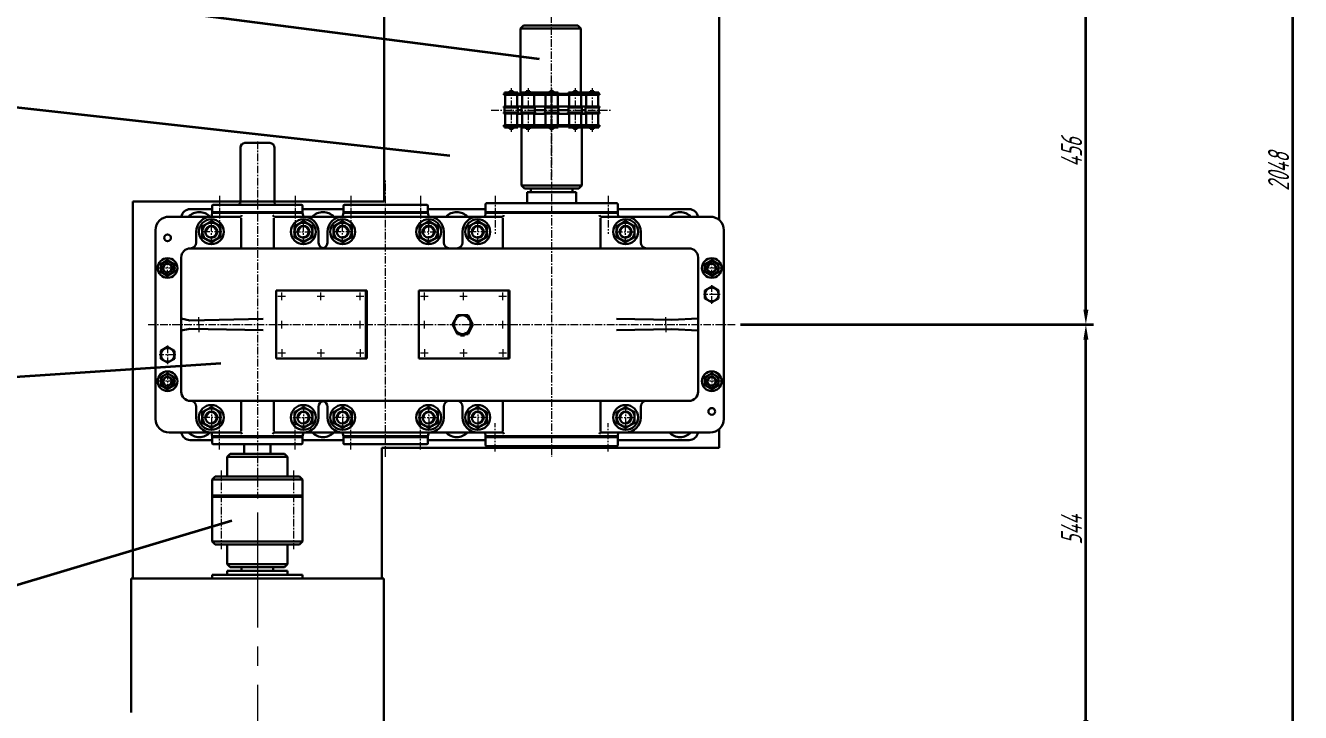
# Model space of a CAD drawing. Header units: millimetres. Extents: x 0 to 4732, y -441 to 1125.
# Drawn here: x 2397.7 to 2608.9, y -297.6 to -183.8 of the extents above; entities that cross this region are included whole.
import ezdxf
from ezdxf import colors
from ezdxf.entities.mleader import LeaderData, LeaderLine
from ezdxf.math import Vec2, Vec3

# ---------------------------------------------------------------- set-up
doc = ezdxf.new("R2010")
doc.units = ezdxf.units.MM
doc.linetypes.add('CENTER', pattern=[2, 1.25, -0.25, 0.25, -0.25])
doc.linetypes.add('CENTER2', pattern=[28.575, 19.05, -3.175, 3.175, -3.175])
for name, color, linetype, lineweight in [('0粗实线', 7, 'Continuous', 70), ('0细实线', 7, 'Continuous', 35), ('1', 1, 'CENTER', 35), ('中心线', 1, 'CENTER2', 35), ('标注', 6, 'Continuous', 35), ('箱体', 3, 'Continuous', 70), ('粗实线', 7, 'Continuous', 70)]:
    doc.layers.add(name, color=color, linetype=linetype, lineweight=lineweight)
for name, color, linetype in [('1剖面线', 7, 'Continuous'), ('紧固件', 2, 'Continuous'), ('轴承盖', 4, 'Continuous')]:
    doc.layers.add(name, color=color, linetype=linetype)
doc.layers.add('其他零件', color=7, linetype='Continuous', true_color=0x7083ff)
doc.styles.add('数字', font='isocp.shx', dxfattribs={"width": 0.7, "oblique": 15, "height": 3.5})
doc.styles.add('数字字母', font='isocp.shx', dxfattribs={"width": 0.7, "oblique": 15, "height": 3.5})
doc.dimstyles.new('数字标注', dxfattribs={"dimtxt": 3.5, "dimasz": 2.5, "dimexe": 1.25, "dimexo": 0.625, "dimtad": 1, "dimtxsty": '数字', "dimcen": 2.5, "dimadec": 0, "dimazin": 0, "dimtfac": 1, "dimtmove": 0, "dimatfit": 3, "dimfxl": 1, "dimlwd": 35, "dimlwe": 35, "dimarcsym": 0})

# ---------------------------------------------------------------- blocks, each defined once
blk = doc.blocks.new('_None')
blk = doc.blocks.new('*D93')
at = {"layer": 'Defpoints', "color": 0, "lineweight": 15, "transparency": 16777216}
for p in [(2484.83, -80.06), (2607.64, -80.06), (2436.08, -336.02)]:
    blk.add_point(p, dxfattribs=at)
at = {"layer": '标注', "color": 0, "linetype": 'Continuous', "lineweight": 35, "transparency": 16777216}
for p, q in [((2485.46, -80.06), (2608.89, -80.06)), ((2607.64, -333.52), (2607.64, -82.56)), ((2436.71, -336.02), (2608.89, -336.02))]:
    blk.add_line(p, q, dxfattribs=at)
at = {"layer": '标注', "color": 0, "lineweight": 15, "transparency": 16777216}
for points in [[(2607.22, -82.56), (2608.06, -82.56), (2607.64, -80.06)], [(2607.22, -333.52), (2608.06, -333.52), (2607.64, -336.02)]]:
    blk.add_solid(points, dxfattribs=at)
at = {"layer": '标注', "color": 0, "lineweight": 15, "transparency": 16777216, "insert": (2605.26, -208.04), "char_height": 3.5, "attachment_point": 5, "rotation": 90, "style": '数字'}
blk.add_mtext('2048', dxfattribs=at)
blk = doc.blocks.new('*D94')
at = {"layer": 'Defpoints', "color": 0, "lineweight": 15, "transparency": 16777216}
for p in [(2515.47, -233.35), (2573.33, -233.35), (2436.08, -301.33)]:
    blk.add_point(p, dxfattribs=at)
at = {"layer": '标注', "color": 0, "linetype": 'Continuous', "lineweight": 35, "transparency": 16777216}
for p, q in [((2516.1, -233.35), (2574.58, -233.35)), ((2573.33, -298.83), (2573.33, -235.85)), ((2436.71, -301.33), (2574.58, -301.33))]:
    blk.add_line(p, q, dxfattribs=at)
at = {"layer": '标注', "color": 0, "lineweight": 15, "transparency": 16777216}
for points in [[(2572.92, -235.85), (2573.75, -235.85), (2573.33, -233.35)], [(2572.92, -298.83), (2573.75, -298.83), (2573.33, -301.33)]]:
    blk.add_solid(points, dxfattribs=at)
at = {"layer": '标注', "color": 0, "lineweight": 15, "transparency": 16777216, "insert": (2570.96, -267.34), "char_height": 3.5, "attachment_point": 5, "rotation": 90, "style": '数字'}
blk.add_mtext('544', dxfattribs=at)
blk = doc.blocks.new('*D95')
at = {"layer": 'Defpoints', "color": 0, "lineweight": 15, "transparency": 16777216}
for p in [(2506.38, -176.32), (2573.33, -176.32), (2515.47, -233.35)]:
    blk.add_point(p, dxfattribs=at)
at = {"layer": '标注', "color": 0, "linetype": 'Continuous', "lineweight": 35, "transparency": 16777216}
for p, q in [((2507, -176.32), (2574.58, -176.32)), ((2573.33, -230.85), (2573.33, -178.82)), ((2516.1, -233.35), (2574.58, -233.35))]:
    blk.add_line(p, q, dxfattribs=at)
at = {"layer": '标注', "color": 0, "lineweight": 15, "transparency": 16777216}
for points in [[(2572.92, -178.82), (2573.75, -178.82), (2573.33, -176.32)], [(2572.92, -230.85), (2573.75, -230.85), (2573.33, -233.35)]]:
    blk.add_solid(points, dxfattribs=at)
at = {"layer": '标注', "color": 0, "lineweight": 15, "transparency": 16777216, "insert": (2570.96, -204.83), "char_height": 3.5, "attachment_point": 5, "rotation": 90, "style": '数字'}
blk.add_mtext('456', dxfattribs=at)

msp = doc.modelspace()

# ---------------------------------------------------------------- hatches: boundary and pattern name
at = {"layer": '1剖面线', "lineweight": 30}
h = msp.add_hatch(dxfattribs=at)
h.set_pattern_fill('ANSI31', color=0, scale=0.3125)
h.set_pattern_definition([(45, (2256.1316, -379.6842), (-0.7015825, 0.7015825), [])])
h.paths.add_polyline_path([(2425.385, -233.348), (2424.874, -233.348), (2424.874, -234.048), (2425.385, -234.06)])

# ---------------------------------------------------------------- linework, layer by layer
at = {"color": 0, "lineweight": 30}
for p, q in [((2457.083, -212.957), (2457.091, -81.936)), ((2512.576, -216.02), (2512.576, -81.938)), ((2479.655, -184.317), (2480.155, -183.817)), ((2479.655, -184.317), (2489.655, -184.317)), ((2479.655, -195.117), (2479.655, -184.317)), ((2480.155, -183.817), (2489.155, -183.817)), ((2489.655, -184.317), (2489.155, -183.817)), ((2489.655, -184.317), (2489.655, -194.917)), ((2476.932, -195.297), (2476.932, -195.117)), ((2476.932, -195.117), (2478.132, -195.117)), ((2477.132, -195.297), (2476.932, -195.297)), ((2477.032, -195.117), (2477.032, -194.917)), ((2477.032, -194.917), (2478.132, -194.917)), ((2478.132, -195.117), (2477.032, -195.117)), ((2477.132, -197.237), (2477.132, -195.297)), ((2478.132, -195.297), (2477.132, -195.297)), ((2478.132, -194.717), (2477.832, -194.717)), ((2477.832, -194.717), (2477.832, -194.917)), ((2478.132, -194.717), (2478.432, -194.717)), ((2479.232, -194.917), (2478.132, -194.917)), ((2479.332, -195.117), (2478.132, -195.117)), ((2478.132, -195.117), (2479.232, -195.117)), ((2478.132, -195.297), (2479.132, -195.297)), ((2478.432, -194.717), (2478.432, -194.917)), ((2479.132, -197.237), (2479.132, -195.297)), ((2479.132, -195.297), (2479.332, -195.297)), ((2479.132, -195.317), (2479.932, -195.317)), ((2479.232, -195.117), (2479.232, -194.917)), ((2479.332, -195.117), (2479.732, -195.117)), ((2479.332, -195.297), (2479.732, -195.297)), ((2479.655, -195.317), (2479.655, -195.297)), ((2479.732, -195.117), (2480.932, -195.117)), ((2479.932, -195.297), (2479.732, -195.297)), ((2479.832, -195.117), (2479.832, -194.917)), ((2479.832, -194.917), (2480.932, -194.917)), ((2480.932, -195.117), (2479.832, -195.117)), ((2479.932, -197.237), (2479.932, -195.297)), ((2480.932, -195.297), (2479.932, -195.297)), ((2480.932, -194.717), (2480.632, -194.717)), ((2480.632, -194.717), (2480.632, -194.917)), ((2480.932, -194.717), (2481.232, -194.717)), ((2482.032, -194.917), (2480.932, -194.917)), ((2482.132, -195.117), (2480.932, -195.117)), ((2480.932, -195.117), (2482.032, -195.117)), ((2480.932, -195.297), (2481.932, -195.297)), ((2481.232, -194.717), (2481.232, -194.917)), ((2481.932, -197.237), (2481.932, -195.297)), ((2481.932, -195.297), (2482.132, -195.297)), ((2481.932, -195.317), (2483.832, -195.317)), ((2482.032, -194.917), (2483.732, -194.917)), ((2482.032, -195.117), (2483.732, -195.117)), ((2482.132, -195.297), (2482.132, -195.117)), ((2483.632, -195.297), (2483.632, -195.117)), ((2483.632, -195.117), (2484.832, -195.117)), ((2483.832, -195.297), (2483.632, -195.297)), ((2483.732, -194.917), (2484.832, -194.917)), ((2484.832, -195.117), (2483.732, -195.117)), ((2483.832, -197.237), (2483.832, -195.297)), ((2484.832, -195.297), (2483.832, -195.297)), ((2484.832, -194.717), (2484.532, -194.717)), ((2484.532, -194.717), (2484.532, -194.917)), ((2484.832, -194.717), (2485.132, -194.717)), ((2485.932, -194.917), (2484.832, -194.917)), ((2486.032, -195.117), (2484.832, -195.117)), ((2484.832, -195.117), (2485.932, -195.117)), ((2484.832, -195.297), (2485.832, -195.297)), ((2485.132, -194.717), (2485.132, -194.917)), ((2485.832, -197.237), (2485.832, -195.297)), ((2485.832, -195.297), (2486.032, -195.297)), ((2485.832, -195.317), (2487.732, -195.317)), ((2485.932, -195.117), (2485.932, -194.917)), ((2486.032, -195.117), (2487.532, -195.117)), ((2486.032, -195.297), (2487.532, -195.297)), ((2487.532, -195.117), (2488.732, -195.117)), ((2487.732, -195.297), (2487.532, -195.297)), ((2487.632, -195.117), (2487.632, -194.917)), ((2487.632, -194.917), (2488.732, -194.917)), ((2488.732, -195.117), (2487.632, -195.117)), ((2487.732, -197.237), (2487.732, -195.297)), ((2488.732, -195.297), (2487.732, -195.297)), ((2488.732, -194.717), (2488.432, -194.717)), ((2488.432, -194.717), (2488.432, -194.917)), ((2488.732, -194.717), (2489.032, -194.717)), ((2489.832, -194.917), (2488.732, -194.917)), ((2489.932, -195.117), (2488.732, -195.117)), ((2488.732, -195.117), (2489.832, -195.117)), ((2488.732, -195.297), (2489.732, -195.297)), ((2489.032, -194.717), (2489.032, -194.917)), ((2489.732, -197.237), (2489.732, -195.297)), ((2489.732, -195.297), (2489.932, -195.297)), ((2489.732, -195.317), (2490.532, -195.317)), ((2489.832, -194.917), (2490.432, -194.917)), ((2489.832, -195.117), (2490.432, -195.117)), ((2489.932, -195.297), (2489.932, -195.117)), ((2490.332, -195.297), (2490.332, -195.117)), ((2490.332, -195.117), (2491.532, -195.117)), ((2490.532, -195.297), (2490.332, -195.297)), ((2490.432, -194.917), (2491.532, -194.917)), ((2491.532, -195.117), (2490.432, -195.117)), ((2490.532, -197.237), (2490.532, -195.297)), ((2491.532, -195.297), (2490.532, -195.297)), ((2491.532, -194.717), (2491.232, -194.717)), ((2491.232, -194.717), (2491.232, -194.917)), ((2491.532, -194.717), (2491.832, -194.717)), ((2492.632, -194.917), (2491.532, -194.917)), ((2492.732, -195.117), (2491.532, -195.117)), ((2491.532, -195.117), (2492.632, -195.117)), ((2491.532, -195.297), (2492.532, -195.297)), ((2491.832, -194.717), (2491.832, -194.917)), ((2492.532, -197.237), (2492.532, -195.297)), ((2492.532, -195.297), (2492.732, -195.297)), ((2492.632, -195.117), (2492.632, -194.917)), ((2492.732, -195.297), (2492.732, -195.117)), ((2476.932, -197.417), (2476.932, -197.237)), ((2476.932, -197.237), (2478.132, -197.237)), ((2478.132, -197.417), (2476.932, -197.417)), ((2476.932, -197.417), (2477.032, -197.417)), ((2478.132, -198.217), (2476.932, -198.217)), ((2476.932, -198.217), (2476.932, -198.397)), ((2476.932, -198.397), (2478.132, -198.397)), ((2477.032, -197.417), (2477.032, -198.217)), ((2478.132, -197.237), (2477.132, -197.237)), ((2478.132, -198.397), (2477.132, -198.397)), ((2477.132, -198.397), (2477.132, -200.337)), ((2479.332, -197.237), (2478.132, -197.237)), ((2478.132, -197.237), (2479.132, -197.237)), ((2478.132, -197.417), (2479.332, -197.417)), ((2478.132, -198.217), (2479.332, -198.217)), ((2479.332, -198.397), (2478.132, -198.397)), ((2478.132, -198.397), (2479.132, -198.397)), ((2479.132, -197.217), (2479.932, -197.217)), ((2479.132, -198.397), (2479.132, -200.337)), ((2479.132, -198.417), (2479.932, -198.417)), ((2479.232, -197.417), (2479.232, -198.217)), ((2479.232, -197.817), (2479.832, -197.817)), ((2479.332, -197.417), (2479.332, -197.237)), ((2479.332, -198.217), (2479.332, -198.397)), ((2479.732, -197.417), (2479.732, -197.237)), ((2479.732, -197.237), (2480.932, -197.237)), ((2480.932, -197.417), (2479.732, -197.417)), ((2479.732, -197.417), (2479.832, -197.417)), ((2480.932, -198.217), (2479.732, -198.217)), ((2479.732, -198.217), (2479.732, -198.397)), ((2479.732, -198.397), (2480.932, -198.397)), ((2479.832, -197.417), (2479.832, -198.217)), ((2480.932, -197.237), (2479.932, -197.237)), ((2480.932, -198.397), (2479.932, -198.397)), ((2479.932, -198.397), (2479.932, -200.337)), ((2482.132, -197.237), (2480.932, -197.237)), ((2480.932, -197.237), (2481.932, -197.237)), ((2480.932, -197.417), (2482.132, -197.417)), ((2480.932, -198.217), (2482.132, -198.217)), ((2482.132, -198.397), (2480.932, -198.397)), ((2480.932, -198.397), (2481.932, -198.397)), ((2481.932, -197.217), (2483.832, -197.217)), ((2481.932, -198.397), (2481.932, -200.337)), ((2481.932, -198.417), (2483.832, -198.417)), ((2482.032, -197.417), (2482.032, -198.217)), ((2482.032, -197.817), (2483.732, -197.817)), ((2482.132, -197.417), (2482.132, -197.237)), ((2482.132, -198.217), (2482.132, -198.397)), ((2483.632, -197.417), (2483.632, -197.237)), ((2483.632, -197.237), (2484.832, -197.237)), ((2484.832, -197.417), (2483.632, -197.417)), ((2483.632, -197.417), (2483.732, -197.417)), ((2484.832, -198.217), (2483.632, -198.217)), ((2483.632, -198.217), (2483.632, -198.397)), ((2483.632, -198.397), (2484.832, -198.397)), ((2483.732, -197.417), (2483.732, -198.217)), ((2484.832, -197.237), (2483.832, -197.237)), ((2484.832, -198.397), (2483.832, -198.397)), ((2483.832, -198.397), (2483.832, -200.337)), ((2486.032, -197.237), (2484.832, -197.237)), ((2484.832, -197.237), (2485.832, -197.237)), ((2484.832, -197.417), (2486.032, -197.417)), ((2484.832, -198.217), (2486.032, -198.217)), ((2486.032, -198.397), (2484.832, -198.397)), ((2484.832, -198.397), (2485.832, -198.397)), ((2485.832, -197.217), (2487.732, -197.217)), ((2485.832, -198.397), (2485.832, -200.337)), ((2485.832, -198.417), (2487.732, -198.417)), ((2485.932, -197.417), (2485.932, -198.217)), ((2485.932, -197.817), (2487.632, -197.817)), ((2486.032, -197.417), (2486.032, -197.237)), ((2486.032, -198.217), (2486.032, -198.397)), ((2487.532, -197.417), (2487.532, -197.237)), ((2487.532, -197.237), (2488.732, -197.237)), ((2488.732, -197.417), (2487.532, -197.417)), ((2487.532, -198.217), (2487.532, -198.397)), ((2488.732, -198.217), (2487.532, -198.217)), ((2487.532, -198.397), (2488.732, -198.397)), ((2487.632, -197.417), (2487.632, -198.217)), ((2488.732, -197.237), (2487.732, -197.237)), ((2488.732, -198.397), (2487.732, -198.397)), ((2487.732, -198.397), (2487.732, -200.337)), ((2489.932, -197.237), (2488.732, -197.237)), ((2488.732, -197.237), (2489.732, -197.237)), ((2488.732, -197.417), (2489.932, -197.417)), ((2488.732, -198.217), (2489.932, -198.217)), ((2489.932, -198.397), (2488.732, -198.397)), ((2488.732, -198.397), (2489.732, -198.397)), ((2489.732, -197.217), (2490.532, -197.217)), ((2489.732, -198.397), (2489.732, -200.337)), ((2489.732, -198.417), (2490.532, -198.417)), ((2489.932, -197.417), (2489.832, -197.417)), ((2489.832, -197.417), (2489.832, -198.217)), ((2489.832, -197.817), (2490.432, -197.817)), ((2489.932, -197.417), (2489.932, -197.237)), ((2489.932, -198.217), (2489.932, -198.397)), ((2490.332, -197.417), (2490.332, -197.237)), ((2490.332, -197.237), (2491.532, -197.237)), ((2491.532, -197.417), (2490.332, -197.417)), ((2490.332, -198.217), (2490.332, -198.397)), ((2491.532, -198.217), (2490.332, -198.217)), ((2490.332, -198.397), (2491.532, -198.397)), ((2490.432, -197.417), (2490.432, -198.217)), ((2491.532, -197.237), (2490.532, -197.237)), ((2491.532, -198.397), (2490.532, -198.397)), ((2490.532, -198.397), (2490.532, -200.337)), ((2492.732, -197.237), (2491.532, -197.237)), ((2491.532, -197.237), (2492.532, -197.237)), ((2491.532, -197.417), (2492.732, -197.417)), ((2491.532, -198.217), (2492.732, -198.217)), ((2492.732, -198.397), (2491.532, -198.397)), ((2491.532, -198.397), (2492.532, -198.397)), ((2492.532, -198.397), (2492.532, -200.337)), ((2492.732, -197.417), (2492.632, -197.417)), ((2492.632, -197.417), (2492.632, -198.217)), ((2492.732, -197.417), (2492.732, -197.237)), ((2492.732, -198.217), (2492.732, -198.397)), ((2477.132, -200.337), (2476.932, -200.337)), ((2476.932, -200.337), (2476.932, -200.517)), ((2476.932, -200.517), (2478.132, -200.517)), ((2478.132, -200.517), (2477.032, -200.517)), ((2477.032, -200.517), (2477.032, -200.717)), ((2478.132, -200.337), (2477.132, -200.337)), ((2478.132, -200.337), (2479.132, -200.337)), ((2479.332, -200.517), (2478.132, -200.517)), ((2478.132, -200.517), (2479.232, -200.517)), ((2479.932, -200.317), (2479.132, -200.317)), ((2479.132, -200.337), (2479.332, -200.337)), ((2479.232, -200.517), (2479.232, -200.717)), ((2479.332, -200.337), (2479.732, -200.337)), ((2479.332, -200.517), (2479.732, -200.517)), ((2479.932, -200.337), (2479.732, -200.337)), ((2479.732, -200.517), (2480.932, -200.517)), ((2479.832, -200.317), (2479.932, -200.317)), ((2479.832, -200.337), (2479.832, -200.317)), ((2479.832, -210.317), (2479.832, -200.517)), ((2480.932, -200.517), (2479.832, -200.517)), ((2479.832, -200.517), (2479.832, -200.717)), ((2480.932, -200.337), (2479.932, -200.337)), ((2480.932, -200.337), (2481.932, -200.337)), ((2482.132, -200.517), (2480.932, -200.517)), ((2480.932, -200.517), (2482.032, -200.517)), ((2483.832, -200.317), (2481.932, -200.317)), ((2481.932, -200.317), (2483.832, -200.317)), ((2481.932, -200.337), (2482.132, -200.337)), ((2482.032, -200.517), (2483.732, -200.517)), ((2482.132, -200.337), (2482.132, -200.517)), ((2483.832, -200.337), (2483.632, -200.337)), ((2483.632, -200.337), (2483.632, -200.517)), ((2483.632, -200.517), (2484.832, -200.517)), ((2484.832, -200.517), (2483.732, -200.517)), ((2484.832, -200.337), (2483.832, -200.337)), ((2484.832, -200.337), (2485.832, -200.337)), ((2486.032, -200.517), (2484.832, -200.517)), ((2484.832, -200.517), (2485.932, -200.517)), ((2485.832, -200.317), (2487.732, -200.317)), ((2485.832, -200.337), (2486.032, -200.337)), ((2485.932, -200.517), (2485.932, -200.717)), ((2486.032, -200.337), (2487.532, -200.337)), ((2486.032, -200.517), (2487.532, -200.517)), ((2487.732, -200.337), (2487.532, -200.337)), ((2487.532, -200.517), (2488.732, -200.517)), ((2488.732, -200.517), (2487.632, -200.517)), ((2487.632, -200.517), (2487.632, -200.717)), ((2488.732, -200.337), (2487.732, -200.337)), ((2488.732, -200.337), (2489.732, -200.337)), ((2489.932, -200.517), (2488.732, -200.517)), ((2488.732, -200.517), (2489.832, -200.517)), ((2489.732, -200.317), (2489.832, -200.317)), ((2489.732, -200.337), (2489.932, -200.337)), ((2489.832, -200.317), (2489.832, -200.337)), ((2490.532, -200.317), (2489.832, -200.317)), ((2489.832, -200.517), (2490.432, -200.517)), ((2489.932, -200.337), (2489.932, -200.517)), ((2490.532, -200.337), (2490.332, -200.337)), ((2490.332, -200.337), (2490.332, -200.517)), ((2490.332, -200.517), (2491.532, -200.517)), ((2491.532, -200.517), (2490.432, -200.517)), ((2491.532, -200.337), (2490.532, -200.337)), ((2491.532, -200.337), (2492.532, -200.337)), ((2492.732, -200.517), (2491.532, -200.517)), ((2491.532, -200.517), (2492.632, -200.517)), ((2492.532, -200.337), (2492.732, -200.337)), ((2492.632, -200.517), (2492.632, -200.717)), ((2492.732, -200.337), (2492.732, -200.517)), ((2477.032, -200.717), (2478.132, -200.717)), ((2477.832, -200.917), (2477.832, -200.717)), ((2478.132, -200.917), (2477.832, -200.917)), ((2479.232, -200.717), (2478.132, -200.717)), ((2478.132, -200.917), (2478.432, -200.917)), ((2478.432, -200.917), (2478.432, -200.717)), ((2479.832, -200.717), (2480.932, -200.717)), ((2480.632, -200.917), (2480.632, -200.717)), ((2480.932, -200.917), (2480.632, -200.917)), ((2482.032, -200.717), (2480.932, -200.717)), ((2480.932, -200.917), (2481.232, -200.917)), ((2481.232, -200.917), (2481.232, -200.717)), ((2482.032, -200.717), (2483.732, -200.717)), ((2483.732, -200.717), (2484.832, -200.717)), ((2484.532, -200.917), (2484.532, -200.717)), ((2484.832, -200.917), (2484.532, -200.917)), ((2485.932, -200.717), (2484.832, -200.717)), ((2484.832, -200.917), (2485.132, -200.917)), ((2485.132, -200.917), (2485.132, -200.717)), ((2487.632, -200.717), (2488.732, -200.717)), ((2488.432, -200.917), (2488.432, -200.717)), ((2488.732, -200.917), (2488.432, -200.917)), ((2489.832, -200.717), (2488.732, -200.717)), ((2488.732, -200.917), (2489.032, -200.917)), ((2489.032, -200.917), (2489.032, -200.717)), ((2489.832, -200.717), (2489.832, -210.317)), ((2489.832, -200.717), (2490.432, -200.717)), ((2490.432, -200.717), (2491.532, -200.717)), ((2491.232, -200.917), (2491.232, -200.717)), ((2491.532, -200.917), (2491.232, -200.917)), ((2492.632, -200.717), (2491.532, -200.717)), ((2491.532, -200.917), (2491.832, -200.917)), ((2491.832, -200.917), (2491.832, -200.717)), ((2479.832, -210.317), (2480.332, -210.817)), ((2479.832, -210.317), (2489.832, -210.317)), ((2484.832, -210.817), (2480.332, -210.817)), ((2481.395, -211.442), (2481.395, -210.817)), ((2481.395, -210.817), (2488.27, -210.817)), ((2481.395, -211.442), (2481.395, -210.817)), ((2488.27, -210.817), (2488.27, -211.442)), ((2489.332, -210.817), (2488.27, -210.817)), ((2488.27, -211.442), (2488.27, -210.817)), ((2489.832, -210.317), (2489.332, -210.817)), ((2415.457, -265.188), (2415.457, -212.955)), ((2480.77, -211.442), (2488.895, -211.442)), ((2480.77, -213.223), (2480.77, -211.442)), ((2480.77, -211.442), (2481.395, -211.442)), ((2484.832, -211.442), (2481.395, -211.442)), ((2484.832, -211.442), (2481.395, -211.442)), ((2484.832, -211.442), (2481.395, -211.442)), ((2484.832, -211.442), (2488.27, -211.442)), ((2488.895, -211.442), (2488.27, -211.442)), ((2488.895, -213.223), (2488.895, -211.442)), ((2433.895, -254.767), (2433.895, -253.173)), ((2438.27, -254.767), (2438.27, -253.173)), ((2431.582, -254.767), (2431.082, -255.267)), ((2431.082, -255.267), (2431.082, -258.517)), ((2431.082, -255.267), (2441.082, -255.267)), ((2436.082, -254.767), (2431.582, -254.767)), ((2436.082, -254.767), (2433.895, -254.767)), ((2434.082, -254.767), (2438.082, -254.767)), ((2436.082, -254.767), (2438.27, -254.767)), ((2440.582, -254.767), (2438.082, -254.767)), ((2440.582, -254.767), (2441.082, -255.267)), ((2441.082, -258.517), (2441.082, -255.267)), ((2456.707, -275.392), (2456.707, -253.74)), ((2428.582, -259.017), (2429.082, -258.517)), ((2428.582, -259.017), (2428.582, -269.267)), ((2428.582, -259.017), (2428.582, -261.642)), ((2428.582, -259.017), (2443.582, -259.017)), ((2436.082, -258.517), (2429.082, -258.517)), ((2431.082, -258.517), (2441.082, -258.517)), ((2443.082, -258.517), (2441.082, -258.517)), ((2443.582, -259.017), (2443.082, -258.517)), ((2443.582, -269.267), (2443.582, -259.017)), ((2428.582, -261.642), (2443.582, -261.642)), ((2443.582, -261.892), (2428.582, -261.892)), ((2443.582, -261.642), (2443.582, -261.892)), ((2415.457, -275.392), (2415.457, -265.188)), ((2428.582, -269.267), (2429.082, -269.767)), ((2428.582, -269.267), (2443.582, -269.267)), ((2429.082, -269.767), (2443.082, -269.767)), ((2431.082, -269.767), (2431.082, -273.017)), ((2441.082, -273.017), (2441.082, -269.767)), ((2443.582, -269.267), (2443.082, -269.767)), ((2431.082, -273.017), (2431.582, -273.517)), ((2431.082, -273.017), (2441.082, -273.017)), ((2436.082, -274.142), (2431.082, -274.142)), ((2431.082, -274.142), (2431.082, -274.767)), ((2431.582, -273.517), (2440.582, -273.517)), ((2436.082, -273.517), (2433.457, -273.517)), ((2433.457, -273.517), (2433.457, -274.142)), ((2433.457, -274.142), (2438.707, -274.142)), ((2438.707, -274.142), (2438.707, -273.517)), ((2441.082, -274.142), (2438.707, -274.142)), ((2441.082, -273.017), (2440.582, -273.517)), ((2441.082, -274.767), (2441.082, -274.142)), ((2436.082, -275.392), (2415.145, -275.392)), ((2415.145, -275.392), (2415.145, -297.58)), ((2436.082, -274.767), (2428.582, -274.767)), ((2428.582, -274.767), (2428.582, -275.392)), ((2428.582, -275.392), (2443.582, -275.392)), ((2431.082, -274.767), (2441.082, -274.767)), ((2443.582, -274.767), (2441.082, -274.767)), ((2443.582, -275.392), (2443.582, -274.767)), ((2457.02, -275.392), (2443.582, -275.392)), ((2457.02, -327.267), (2457.02, -275.392))]:
    msp.add_line(p, q, dxfattribs=at)
at = {"layer": '0粗实线', "color": 0, "lineweight": 30}
for points in [[(2429.958, -218.837), (2428.461, -219.706), (2426.958, -218.84), (2426.957, -217.109), (2428.454, -216.241), (2429.957, -217.106)], [(2442.207, -218.837), (2443.704, -219.706), (2445.207, -218.84), (2445.208, -217.109), (2443.711, -216.241), (2442.208, -217.106)], [(2451.708, -218.837), (2450.211, -219.706), (2448.708, -218.84), (2448.707, -217.109), (2450.204, -216.241), (2451.707, -217.106)], [(2462.957, -218.837), (2464.454, -219.706), (2465.957, -218.84), (2465.958, -217.109), (2464.461, -216.241), (2462.958, -217.106)], [(2474.083, -218.837), (2472.586, -219.706), (2471.083, -218.84), (2471.082, -217.109), (2472.579, -216.241), (2474.082, -217.106)], [(2495.582, -218.837), (2497.079, -219.706), (2498.582, -218.84), (2498.583, -217.109), (2497.086, -216.241), (2495.583, -217.106)], [(2429.958, -247.859), (2428.461, -246.991), (2426.958, -247.856), (2426.957, -249.587), (2428.454, -250.456), (2429.957, -249.59)], [(2442.207, -247.859), (2443.704, -246.991), (2445.207, -247.856), (2445.208, -249.587), (2443.711, -250.456), (2442.208, -249.59)], [(2451.708, -247.859), (2450.211, -246.991), (2448.708, -247.856), (2448.707, -249.587), (2450.204, -250.456), (2451.707, -249.59)], [(2462.957, -247.859), (2464.454, -246.991), (2465.957, -247.856), (2465.958, -249.587), (2464.461, -250.456), (2462.958, -249.59)], [(2474.083, -247.859), (2472.586, -246.991), (2471.083, -247.856), (2471.082, -249.587), (2472.579, -250.456), (2474.082, -249.59)], [(2495.582, -247.859), (2497.079, -246.991), (2498.582, -247.856), (2498.583, -249.587), (2497.086, -250.456), (2495.583, -249.59)]]:
    msp.add_lwpolyline(points, close=True, dxfattribs=at)
for centre, radius in [((2428.457, -217.973), 1.5), ((2428.457, -217.973), 1), ((2443.707, -217.973), 1.5), ((2443.707, -217.973), 1), ((2450.207, -217.973), 1.5), ((2450.207, -217.953), 1), ((2464.457, -217.973), 1.5), ((2464.457, -217.947), 1), ((2472.582, -217.973), 1.5), ((2472.582, -217.973), 1), ((2497.082, -217.973), 1.5), ((2497.082, -217.973), 1), ((2428.457, -248.723), 1.5), ((2428.457, -248.723), 1), ((2443.707, -248.723), 1.5), ((2443.707, -248.723), 1), ((2450.207, -248.723), 1.5), ((2450.207, -248.743), 1), ((2464.457, -248.723), 1.5), ((2464.457, -248.749), 1), ((2472.582, -248.723), 1.5), ((2472.582, -248.723), 1), ((2497.082, -248.723), 1.5), ((2497.082, -248.723), 1)]:
    msp.add_circle(centre, radius, dxfattribs=at)
at = {"layer": '0细实线', "color": 0, "lineweight": 15}
for points in [[(2428.457, -218.773, 2.4142136), (2427.657, -217.973, 2.4142136)], [(2443.707, -218.759, 2.4142136), (2442.907, -217.959, 2.4142136)], [(2450.207, -218.773, 2.4142136), (2449.407, -217.973, 2.4142136)], [(2464.457, -218.779, 2.4142136), (2463.657, -217.979, 2.4142136)], [(2472.582, -218.773, 2.4142136), (2471.782, -217.973, 2.4142136)], [(2497.082, -218.773, 2.4142136), (2496.282, -217.973, 2.4142136)], [(2428.457, -249.523, 2.4142136), (2427.657, -248.723, 2.4142136)], [(2443.707, -249.509, 2.4142136), (2442.907, -248.709, 2.4142136)], [(2450.207, -249.523, 2.4142136), (2449.407, -248.723, 2.4142136)], [(2464.457, -249.529, 2.4142136), (2463.657, -248.729, 2.4142136)], [(2472.582, -249.523, 2.4142136), (2471.782, -248.723, 2.4142136)], [(2497.082, -249.523, 2.4142136), (2496.282, -248.723, 2.4142136)]]:
    msp.add_lwpolyline(points, format="xyb", dxfattribs=at)
at = {"layer": '1', "color": 0, "lineweight": 15}
for p, q in [((2484.832, -209.348), (2484.832, -180.626)), ((2478.132, -194.217), (2478.132, -201.417)), ((2480.932, -194.217), (2480.932, -201.417)), ((2484.832, -194.217), (2484.832, -201.417)), ((2488.732, -194.217), (2488.732, -201.417)), ((2491.532, -194.217), (2491.532, -201.417)), ((2474.832, -197.817), (2494.832, -197.817)), ((2484.832, -197.701), (2484.832, -255.246)), ((2436.082, -203.039), (2436.082, -262.127)), ((2457.332, -255.246), (2457.332, -209.348)), ((2429.832, -212.036), (2429.832, -218.336)), ((2442.332, -212.036), (2442.332, -218.336)), ((2451.582, -212.036), (2451.582, -218.336)), ((2463.082, -212.036), (2463.082, -218.336)), ((2475.457, -212.036), (2475.457, -218.336)), ((2494.207, -212.036), (2494.207, -218.336)), ((2428.459, -219.956), (2428.455, -215.991)), ((2443.705, -219.956), (2443.709, -215.991)), ((2450.209, -219.95), (2450.205, -215.985)), ((2464.455, -219.95), (2464.459, -215.985)), ((2472.584, -219.956), (2472.58, -215.991)), ((2497.08, -219.956), (2497.084, -215.991)), ((2430.207, -217.973), (2426.707, -217.973)), ((2441.957, -217.973), (2445.457, -217.973)), ((2451.957, -217.967), (2448.457, -217.967)), ((2462.707, -217.967), (2466.207, -217.967)), ((2474.332, -217.973), (2470.832, -217.973)), ((2495.332, -217.973), (2498.832, -217.973)), ((2421.209, -225.523), (2421.206, -222.424)), ((2511.357, -225.523), (2511.355, -222.424)), ((2422.582, -223.973), (2419.832, -223.973)), ((2512.731, -223.973), (2509.981, -223.973)), ((2440.104, -229.286), (2440.104, -228.036)), ((2446.6, -229.286), (2446.6, -228.036)), ((2453.097, -229.286), (2453.097, -228.036)), ((2463.74, -229.286), (2463.74, -228.036)), ((2470.235, -229.286), (2470.235, -228.036)), ((2476.732, -229.286), (2476.732, -228.036)), ((2511.357, -229.898), (2511.355, -226.799)), ((2439.479, -228.661), (2440.729, -228.661)), ((2445.975, -228.661), (2447.225, -228.661)), ((2452.472, -228.661), (2453.722, -228.661)), ((2463.115, -228.661), (2464.365, -228.661)), ((2469.61, -228.661), (2470.86, -228.661)), ((2476.107, -228.661), (2477.357, -228.661)), ((2512.731, -228.348), (2509.981, -228.348)), ((2426.385, -233.348), (2426.385, -232.098)), ((2503.723, -233.348), (2503.723, -232.098)), ((2417.974, -233.348), (2515.474, -233.348)), ((2426.385, -233.348), (2426.385, -234.598)), ((2439.479, -233.348), (2440.729, -233.348)), ((2440.104, -233.973), (2440.104, -232.723)), ((2452.472, -233.348), (2453.722, -233.348)), ((2453.097, -233.973), (2453.097, -232.723)), ((2463.115, -233.348), (2464.365, -233.348)), ((2463.74, -233.973), (2463.74, -232.723)), ((2476.107, -233.348), (2477.357, -233.348)), ((2476.732, -233.973), (2476.732, -232.723)), ((2503.723, -233.348), (2503.723, -234.598)), ((2422.582, -238.348), (2419.832, -238.348)), ((2421.209, -236.799), (2421.206, -239.898)), ((2439.479, -238.036), (2440.729, -238.036)), ((2440.104, -237.411), (2440.104, -238.661)), ((2445.975, -238.036), (2447.225, -238.036)), ((2446.6, -237.411), (2446.6, -238.661)), ((2452.472, -238.036), (2453.722, -238.036)), ((2453.097, -237.411), (2453.097, -238.661)), ((2463.115, -238.036), (2464.365, -238.036)), ((2463.74, -237.411), (2463.74, -238.661)), ((2469.61, -238.036), (2470.86, -238.036)), ((2470.235, -237.411), (2470.235, -238.661)), ((2476.107, -238.036), (2477.357, -238.036)), ((2476.732, -237.411), (2476.732, -238.661)), ((2422.582, -242.723), (2419.832, -242.723)), ((2421.209, -241.174), (2421.206, -244.273)), ((2512.731, -242.723), (2509.981, -242.723)), ((2511.357, -241.174), (2511.355, -244.273)), ((2428.459, -246.741), (2428.455, -250.706)), ((2443.705, -246.741), (2443.709, -250.706)), ((2450.209, -246.747), (2450.205, -250.712)), ((2464.455, -246.747), (2464.459, -250.712)), ((2472.584, -246.741), (2472.58, -250.706)), ((2497.08, -246.741), (2497.084, -250.706)), ((2430.207, -248.723), (2426.707, -248.723)), ((2441.957, -248.723), (2445.457, -248.723)), ((2451.957, -248.729), (2448.457, -248.729)), ((2462.707, -248.729), (2466.207, -248.729)), ((2474.332, -248.723), (2470.832, -248.723)), ((2495.332, -248.723), (2498.832, -248.723)), ((2429.832, -254.036), (2429.832, -249.361)), ((2442.332, -254.036), (2442.332, -249.361)), ((2451.582, -254.036), (2451.582, -249.361)), ((2463.082, -254.036), (2463.082, -249.361)), ((2475.457, -254.336), (2475.457, -249.661)), ((2494.207, -254.336), (2494.207, -249.661)), ((2430.082, -257.517), (2430.082, -270.517)), ((2442.082, -257.517), (2442.082, -270.517))]:
    msp.add_line(p, q, dxfattribs=at)
at = {"layer": '1', "color": 0, "lineweight": 30}
msp.add_line((2484.832, -195.317), (2484.832, -200.317), dxfattribs=at)
at = {"layer": '中心线', "color": 0, "lineweight": 15}
msp.add_line((2436.082, -264.435), (2436.082, -343.664), dxfattribs=at)
at = {"layer": '其他零件', "color": 0, "lineweight": 30}
for p, q in [((2439.176, -227.723), (2439.176, -233.348)), ((2454.025, -227.723), (2454.025, -233.348)), ((2454.105, -227.723), (2454.105, -233.348)), ((2462.812, -227.723), (2462.812, -233.348)), ((2477.66, -227.723), (2477.66, -233.348)), ((2477.74, -227.723), (2477.74, -233.348)), ((2439.176, -238.973), (2439.176, -233.348)), ((2454.025, -238.973), (2454.025, -233.348)), ((2454.105, -238.973), (2454.105, -233.348)), ((2462.812, -238.973), (2462.812, -233.348)), ((2477.66, -238.973), (2477.66, -233.348)), ((2477.74, -238.973), (2477.74, -233.348)), ((2469.71, -234.911), (2469.71, -235.161)), ((2469.71, -235.161), (2470.048, -235.161)), ((2469.827, -234.911), (2469.827, -235.161)), ((2470.385, -235.161), (2470.048, -235.161)), ((2470.169, -234.911), (2470.169, -235.161)), ((2470.385, -234.911), (2470.385, -235.161)), ((2470.393, -234.536), (2470.392, -234.536))]:
    msp.add_line(p, q, dxfattribs=at)
at = {"layer": '箱体', "color": 0, "lineweight": 30}
for p, q in [((2424.957, -214.223), (2428.582, -214.223)), ((2428.582, -214.848), (2428.457, -215.473)), ((2443.582, -214.223), (2450.332, -214.223)), ((2443.582, -214.848), (2443.707, -215.473)), ((2450.332, -214.848), (2450.207, -215.473)), ((2464.332, -214.223), (2473.895, -214.223)), ((2464.332, -214.848), (2464.457, -215.473)), ((2473.895, -214.848), (2473.832, -215.473)), ((2495.77, -214.223), (2507.606, -214.223)), ((2495.77, -214.848), (2495.832, -215.473)), ((2428.457, -215.473), (2421.457, -215.473)), ((2433.253, -215.473), (2428.457, -215.473)), ((2433.378, -215.723), (2433.378, -220.723)), ((2438.786, -215.723), (2438.786, -220.723)), ((2438.911, -215.473), (2443.707, -215.473)), ((2450.207, -215.473), (2443.707, -215.473)), ((2450.207, -215.473), (2443.707, -215.473)), ((2457.332, -215.473), (2450.207, -215.473)), ((2457.332, -215.473), (2464.457, -215.473)), ((2473.832, -215.473), (2464.457, -215.473)), ((2473.832, -215.473), (2464.457, -215.473)), ((2476.661, -215.473), (2472.582, -215.473)), ((2476.764, -215.723), (2476.764, -220.723)), ((2492.9, -215.723), (2492.9, -220.723)), ((2493.004, -215.473), (2497.082, -215.473)), ((2508.106, -215.473), (2495.832, -215.473)), ((2508.106, -215.473), (2505.606, -215.473)), ((2508.106, -215.473), (2511.106, -215.473)), ((2419.207, -222.223), (2419.207, -217.723)), ((2425.957, -217.973), (2425.957, -219.723)), ((2446.207, -217.973), (2446.207, -219.723)), ((2447.707, -217.973), (2447.707, -219.723)), ((2466.957, -217.973), (2466.957, -219.723)), ((2470.082, -217.973), (2470.082, -219.723)), ((2499.582, -217.973), (2499.582, -219.723)), ((2513.356, -221.723), (2513.356, -217.723)), ((2431.082, -220.723), (2424.957, -220.723)), ((2433.378, -220.723), (2431.082, -220.723)), ((2433.378, -220.723), (2437.71, -220.723)), ((2438.786, -220.723), (2434.455, -220.723)), ((2438.786, -220.723), (2441.082, -220.723)), ((2441.082, -220.723), (2457.332, -220.723)), ((2484.832, -220.723), (2457.332, -220.723)), ((2484.832, -220.723), (2507.606, -220.723)), ((2513.356, -221.723), (2513.356, -244.973)), ((2419.207, -222.223), (2419.207, -233.348)), ((2423.457, -233.348), (2423.457, -222.223)), ((2509.106, -233.348), (2509.106, -222.223)), ((2454.202, -227.723), (2454.202, -238.973)), ((2477.837, -227.723), (2477.837, -238.973)), ((2419.207, -244.473), (2419.207, -233.348)), ((2423.457, -233.348), (2423.457, -232.348)), ((2423.457, -232.348), (2423.457, -234.348)), ((2424.874, -232.648), (2423.457, -232.348)), ((2423.457, -244.473), (2423.457, -233.348)), ((2423.457, -234.348), (2424.874, -234.048)), ((2424.874, -232.648), (2437.013, -232.365)), ((2424.874, -234.048), (2437.013, -234.259)), ((2504.718, -232.579), (2495.55, -232.365)), ((2504.718, -234.1), (2495.55, -234.259)), ((2504.718, -232.579), (2509.106, -232.348)), ((2509.106, -234.348), (2504.718, -234.1)), ((2509.106, -244.473), (2509.106, -233.348)), ((2419.207, -244.473), (2419.207, -248.973)), ((2513.356, -244.973), (2513.356, -248.973)), ((2431.082, -245.973), (2424.957, -245.973)), ((2425.957, -248.723), (2425.957, -246.973)), ((2433.378, -245.973), (2431.082, -245.973)), ((2433.378, -250.973), (2433.378, -245.973)), ((2433.378, -245.973), (2437.71, -245.973)), ((2438.786, -245.973), (2434.455, -245.973)), ((2438.786, -250.973), (2438.786, -245.973)), ((2438.786, -245.973), (2441.082, -245.973)), ((2441.082, -245.973), (2457.332, -245.973)), ((2446.207, -248.723), (2446.207, -246.973)), ((2447.707, -248.723), (2447.707, -246.973)), ((2484.832, -245.973), (2457.332, -245.973)), ((2466.957, -248.723), (2466.957, -246.973)), ((2470.082, -248.723), (2470.082, -246.973)), ((2476.764, -250.973), (2476.764, -245.973)), ((2484.832, -245.973), (2507.606, -245.973)), ((2492.9, -250.973), (2492.9, -245.973)), ((2499.582, -248.723), (2499.582, -246.973)), ((2428.457, -251.223), (2421.457, -251.223)), ((2428.457, -251.223), (2421.457, -251.223)), ((2428.582, -251.848), (2428.457, -251.223)), ((2433.253, -251.223), (2428.457, -251.223)), ((2438.911, -251.223), (2443.707, -251.223)), ((2443.582, -251.848), (2443.707, -251.223)), ((2443.582, -251.848), (2443.707, -251.223)), ((2450.207, -251.223), (2443.707, -251.223)), ((2450.332, -251.848), (2450.207, -251.223)), ((2457.332, -251.223), (2450.207, -251.223)), ((2457.332, -251.223), (2464.457, -251.223)), ((2464.332, -251.848), (2464.457, -251.223)), ((2473.832, -251.223), (2464.457, -251.223)), ((2476.661, -251.223), (2472.582, -251.223)), ((2473.895, -251.848), (2473.832, -251.223)), ((2493.004, -251.223), (2497.082, -251.223)), ((2495.77, -251.848), (2495.832, -251.223)), ((2508.106, -251.223), (2495.832, -251.223)), ((2508.106, -251.223), (2511.106, -251.223)), ((2424.957, -252.473), (2428.582, -252.473)), ((2428.582, -251.848), (2438.042, -251.848)), ((2443.582, -251.848), (2434.123, -251.848)), ((2443.582, -252.473), (2450.332, -252.473)), ((2464.332, -252.473), (2473.895, -252.473)), ((2495.77, -252.473), (2507.606, -252.473))]:
    msp.add_line(p, q, dxfattribs=at)
for centre, radius, start, end in [((2424.957, -215.723), 1.5, 90, 170.40593), ((2426.457, -217.223), 2.5, 44.427, 135.573), ((2433.253, -215.223), 0.25, 270, 0), ((2438.911, -215.223), 0.25, 180, 270), ((2446.957, -217.223), 2.5, 44.427, 135.573), ((2469.114, -217.223), 2.5, 44.427, 135.573), ((2476.661, -215.223), 0.25, 270, 0), ((2493.004, -215.223), 0.25, 180, 270), ((2506.106, -217.223), 2.5, 44.427, 135.573), ((2507.606, -215.723), 1.5, 9.59407, 90), ((2421.457, -217.723), 2.25, 90, 180), ((2428.457, -217.973), 2.5, 90, 180), ((2443.707, -217.973), 2.5, 0, 90), ((2450.207, -217.973), 2.5, 90, 180), ((2464.457, -217.973), 2.5, 0, 90), ((2472.582, -217.973), 2.5, 90, 180), ((2497.082, -217.973), 2.5, 0, 90), ((2511.106, -217.723), 2.25, 0, 90), ((2424.957, -222.223), 1.5, 90, 180), ((2424.957, -219.723), 1, 270, 0), ((2447.207, -219.723), 1, 180, 255.52249), ((2446.707, -219.723), 1, 284.47751, 0), ((2467.957, -219.723), 1, 180, 270), ((2469.082, -219.723), 1, 270, 0), ((2500.582, -219.723), 1, 180, 270), ((2507.606, -222.223), 1.5, 0, 90), ((2424.957, -244.473), 1.5, 180, 270), ((2507.606, -244.473), 1.5, 270, 0), ((2424.957, -246.973), 1, 0, 90), ((2447.207, -246.973), 1, 104.47751, 180), ((2446.707, -246.973), 1, 0, 75.52249), ((2467.957, -246.973), 1, 90, 180), ((2469.082, -246.973), 1, 0, 90), ((2500.582, -246.973), 1, 90, 180), ((2421.457, -248.973), 2.25, 180, 270), ((2428.457, -248.723), 2.5, 180, 270), ((2443.707, -248.723), 2.5, 270, 0), ((2450.207, -248.723), 2.5, 180, 270), ((2464.457, -248.723), 2.5, 270, 0), ((2472.582, -248.723), 2.5, 180, 270), ((2497.082, -248.723), 2.5, 270, 0), ((2511.106, -248.973), 2.25, 270, 0), ((2424.957, -250.973), 1.5, 189.59407, 270), ((2426.457, -249.473), 2.5, 224.427, 315.573), ((2433.253, -251.473), 0.25, 0, 90), ((2438.911, -251.473), 0.25, 90, 180), ((2446.957, -249.473), 2.5, 224.427, 315.573), ((2469.114, -249.473), 2.5, 224.427, 315.573), ((2476.661, -251.473), 0.25, 0, 90), ((2493.004, -251.473), 0.25, 90, 180), ((2506.106, -249.473), 2.5, 224.427, 315.573), ((2507.606, -250.973), 1.5, 270, 350.40593)]:
    msp.add_arc(centre, radius, start, end, dxfattribs=at)
at = {"layer": '粗实线', "color": 0, "lineweight": 30}
for p, q in [((2415.457, -212.955), (2457.083, -212.957)), ((2439.176, -227.723), (2454.025, -227.723)), ((2454.025, -227.723), (2454.105, -227.723)), ((2454.105, -227.723), (2454.202, -227.723)), ((2462.812, -227.723), (2477.66, -227.723)), ((2477.66, -227.723), (2477.74, -227.723)), ((2477.74, -227.723), (2477.837, -227.723)), ((2468.429, -233.348), (2469.238, -231.786)), ((2469.238, -231.786), (2470.858, -231.786)), ((2469.363, -231.786), (2470.983, -231.786)), ((2470.858, -231.786), (2471.667, -233.348)), ((2470.983, -231.786), (2471.792, -233.348)), ((2469.238, -234.911), (2468.429, -233.348)), ((2471.667, -233.348), (2470.858, -234.911)), ((2471.792, -233.348), (2470.983, -234.911)), ((2470.858, -234.911), (2469.238, -234.911)), ((2470.983, -234.911), (2469.363, -234.911)), ((2439.176, -238.973), (2454.025, -238.973)), ((2454.025, -238.973), (2454.105, -238.973)), ((2454.105, -238.973), (2454.202, -238.973)), ((2462.812, -238.973), (2477.66, -238.973)), ((2477.66, -238.973), (2477.74, -238.973)), ((2477.74, -238.973), (2477.837, -238.973)), ((2512.576, -253.737), (2512.576, -250.677)), ((2456.707, -253.74), (2512.576, -253.737))]:
    msp.add_line(p, q, dxfattribs=at)
msp.add_ellipse((2470.048, -233.348), major_axis=(0, 1.562), ratio=0.8753163, dxfattribs=at)
at = {"layer": '紧固件', "color": 0, "lineweight": 30}
for points in [[(2422.332, -224.622), (2421.209, -225.273), (2420.082, -224.622), (2420.082, -223.324), (2421.206, -222.674), (2422.332, -223.324)], [(2512.481, -224.622), (2511.357, -225.273), (2510.231, -224.622), (2510.231, -223.324), (2511.355, -222.674), (2512.481, -223.324)], [(2512.481, -228.997), (2511.357, -229.648), (2510.231, -228.997), (2510.231, -227.699), (2511.355, -227.049), (2512.481, -227.699)], [(2422.332, -237.699), (2421.209, -237.049), (2420.082, -237.699), (2420.082, -238.997), (2421.206, -239.648), (2422.332, -238.997)], [(2422.332, -242.074), (2421.209, -241.424), (2420.082, -242.074), (2420.082, -243.372), (2421.206, -244.023), (2422.332, -243.372)], [(2512.481, -242.074), (2511.357, -241.424), (2510.231, -242.074), (2510.231, -243.372), (2511.355, -244.023), (2512.481, -243.372)]]:
    msp.add_lwpolyline(points, close=True, dxfattribs=at)
at = {"layer": '紧固件', "color": 0, "lineweight": 15}
for points in [[(2421.207, -224.573, 2.4142136), (2420.607, -223.973, 2.4142136)], [(2511.356, -224.573, 2.4142136), (2510.756, -223.973, 2.4142136)], [(2421.207, -243.323, 2.4142136), (2420.607, -242.723, 2.4142136)], [(2511.356, -243.323, 2.4142136), (2510.756, -242.723, 2.4142136)]]:
    msp.add_lwpolyline(points, format="xyb", dxfattribs=at)
at = {"layer": '紧固件', "color": 0, "lineweight": 30}
for centre, radius in [((2428.457, -217.973), 2.062), ((2443.707, -217.973), 2.062), ((2450.207, -217.973), 2.062), ((2464.457, -217.973), 2.062), ((2472.582, -217.973), 2.062), ((2497.082, -217.973), 2.062), ((2421.207, -218.973), 0.562), ((2421.207, -223.973), 1.625), ((2421.207, -223.973), 1.125), ((2421.207, -223.973), 0.75), ((2511.356, -223.973), 1.625), ((2511.356, -223.973), 1.125), ((2511.356, -223.973), 0.75), ((2511.356, -228.348), 1.125), ((2421.207, -238.348), 1.125), ((2421.207, -242.723), 1.625), ((2421.207, -242.723), 1.125), ((2421.207, -242.723), 0.75), ((2511.356, -242.723), 1.625), ((2511.356, -242.723), 1.125), ((2511.356, -242.723), 0.75), ((2428.457, -248.723), 2.062), ((2443.707, -248.723), 2.062), ((2450.207, -248.723), 2.062), ((2464.457, -248.723), 2.062), ((2472.582, -248.723), 2.062), ((2497.082, -248.723), 2.062), ((2511.356, -247.723), 0.562)]:
    msp.add_circle(centre, radius, dxfattribs=at)
at = {"layer": '轴承盖', "color": 0, "lineweight": 30}
for p, q in [((2433.27, -213.023), (2433.27, -204.023)), ((2428.582, -214.848), (2428.582, -214.723)), ((2443.582, -214.848), (2428.582, -214.848)), ((2440.957, -214.723), (2431.207, -214.723)), ((2432.77, -213.523), (2432.77, -213.523)), ((2432.77, -213.523), (2439.395, -213.523)), ((2443.582, -214.723), (2443.582, -214.848)), ((2450.332, -214.848), (2450.332, -214.723)), ((2464.332, -214.848), (2450.332, -214.848)), ((2461.707, -214.723), (2452.957, -214.723)), ((2464.332, -214.723), (2464.332, -214.848)), ((2473.895, -214.848), (2473.895, -214.723)), ((2495.77, -214.848), (2473.895, -214.848)), ((2492.52, -214.723), (2477.145, -214.723)), ((2495.77, -214.723), (2495.77, -214.848)), ((2454.025, -227.723), (2454.025, -227.723)), ((2477.66, -227.723), (2477.66, -227.723)), ((2428.582, -251.973), (2428.582, -251.848)), ((2428.582, -251.848), (2433.895, -251.848)), ((2428.582, -251.973), (2428.582, -253.048)), ((2431.207, -251.973), (2428.582, -251.973)), ((2428.582, -253.048), (2428.707, -253.173)), ((2428.707, -253.173), (2431.082, -253.173)), ((2431.082, -253.173), (2433.895, -253.173)), ((2433.895, -251.973), (2431.207, -251.973)), ((2433.895, -251.848), (2438.042, -251.848)), ((2433.895, -251.973), (2438.043, -251.973)), ((2433.895, -253.173), (2438.052, -253.173)), ((2438.27, -253.173), (2434.113, -253.173)), ((2438.27, -251.973), (2434.121, -251.973)), ((2438.27, -251.848), (2434.123, -251.848)), ((2443.582, -251.848), (2438.27, -251.848)), ((2438.27, -251.973), (2440.957, -251.973)), ((2441.082, -253.173), (2438.27, -253.173)), ((2440.957, -251.973), (2443.582, -251.973)), ((2443.457, -253.173), (2441.082, -253.173)), ((2443.582, -253.048), (2443.457, -253.173)), ((2443.582, -251.973), (2443.582, -251.848)), ((2443.582, -251.973), (2443.582, -253.048)), ((2450.332, -251.973), (2450.332, -251.848)), ((2450.332, -251.848), (2464.332, -251.848)), ((2452.957, -251.973), (2461.707, -251.973)), ((2464.332, -251.848), (2464.332, -251.973)), ((2495.77, -251.848), (2473.895, -251.848)), ((2473.895, -251.848), (2473.895, -251.973)), ((2477.145, -251.973), (2492.52, -251.973)), ((2495.77, -251.973), (2495.77, -251.848))]:
    msp.add_line(p, q, dxfattribs=at)
msp.add_lwpolyline([(2441.082, -213.523), (2439.395, -213.523, -0.4142136), (2438.895, -213.023), (2438.895, -204.023, 0.4142136), (2438.145, -203.273), (2434.02, -203.273)], format="xyb", dxfattribs=at)
msp.add_lwpolyline([(2438.395, -203.273), (2438.395, -203.273)], close=True, dxfattribs=at)
for points in [[(2477.02, -213.223), (2474.02, -213.223), (2473.895, -213.348), (2473.895, -214.723), (2477.145, -214.723)], [(2477.02, -213.223), (2484.832, -213.223)], [(2492.645, -213.223), (2484.832, -213.223)], [(2492.645, -213.223), (2495.645, -213.223), (2495.77, -213.348), (2495.77, -214.723), (2493.582, -214.723)], [(2431.082, -213.523), (2428.707, -213.523), (2428.582, -213.648), (2428.582, -214.723), (2431.207, -214.723)], [(2431.082, -213.523), (2432.77, -213.523)], [(2431.082, -213.523), (2432.77, -213.523)], [(2441.082, -213.523), (2439.395, -213.523)], [(2441.082, -213.523), (2443.457, -213.523), (2443.582, -213.648), (2443.582, -214.723), (2440.957, -214.723)], [(2452.832, -213.523), (2450.457, -213.523), (2450.332, -213.648), (2450.332, -214.723), (2452.957, -214.723)], [(2452.832, -213.523), (2457.332, -213.523)], [(2461.832, -213.523), (2457.332, -213.523)], [(2461.832, -213.523), (2464.207, -213.523), (2464.332, -213.648), (2464.332, -214.723), (2461.707, -214.723)], [(2493.582, -214.723), (2492.52, -214.723)], [(2431.082, -253.173), (2433.895, -253.173)], [(2431.082, -253.173), (2433.895, -253.173)], [(2441.082, -253.173), (2438.27, -253.173)], [(2441.082, -253.173), (2438.27, -253.173)], [(2441.082, -253.173), (2438.27, -253.173)], [(2452.832, -253.173), (2450.457, -253.173), (2450.332, -253.048), (2450.332, -251.973), (2452.957, -251.973)], [(2452.832, -253.173), (2457.332, -253.173)], [(2461.832, -253.173), (2457.332, -253.173)], [(2461.832, -253.173), (2464.207, -253.173), (2464.332, -253.048), (2464.332, -251.973), (2461.707, -251.973)], [(2477.02, -253.473), (2474.02, -253.473), (2473.895, -253.348), (2473.895, -251.973), (2477.145, -251.973)], [(2492.645, -253.473), (2495.645, -253.473), (2495.77, -253.348), (2495.77, -251.973), (2492.52, -251.973)], [(2477.02, -253.473), (2484.832, -253.473)], [(2492.645, -253.473), (2484.832, -253.473)]]:
    msp.add_lwpolyline(points, dxfattribs=at)
for centre, radius, start, end in [((2434.02, -204.023), 0.75, 90, 180), ((2432.77, -213.023), 0.5, 270, 0)]:
    msp.add_arc(centre, radius, start, end, dxfattribs=at)

# ---------------------------------------------------------------- dimensions: what is measured, and where the dimension line sits
at = {"layer": '标注', "color": 0, "lineweight": 15}
for base, p1, p2, text, picture, middle in [((2607.639, -80.064), (2436.082, -336.017), (2484.834, -80.064), '2048', '*D93', (2605.263, -208.041)), ((2573.334, -176.316), (2515.474, -233.348), (2506.38, -176.316), '456', '*D95', (2570.959, -204.832)), ((2573.334, -233.348), (2436.082, -301.33), (2515.474, -233.348), '544', '*D94', (2570.959, -267.339))]:
    dim = msp.add_linear_dim(base=base, p1=p1, p2=p2, angle=90, text=text, dimstyle='数字标注', dxfattribs=at)
    dim.commit()
    dim.dimension.update_dxf_attribs({"geometry": picture, "text_midpoint": middle})

# ---------------------------------------------------------------- leaders
ml = msp.add_multileader_mtext('Standard', dxfattribs=at)
ml.set_content('5', style='数字字母')
ml.set_leader_properties(linetype='Continuous', lineweight=35)
ml.set_arrow_properties(name='NONE')
ml.build(insert=Vec2(0, 0))
ml.multileader.update_dxf_attribs({"text_left_attachment_type": 5, "text_right_attachment_type": 5, "dogleg_length": 0})
ctx = ml.context
ctx.base_point, ctx.char_height, ctx.plane_origin = Vec3(2349.766, -172.935), 3.5, Vec3(2482.804, -189.406)
ctx.left_attachment, ctx.right_attachment, ctx.text_align_type = 5, 5, 2
notes = []
notes.append((ctx, [(0, (1, 1, 0), (2355.468, -172.935), (-1, 0), 0, [(0, [(2482.804, -189.406)], 0, [])])]))
ctx.mtext.insert, ctx.mtext.alignment, ctx.mtext.flow_direction = Vec3(2353.468, -168.735), 3, 5
ml = msp.add_multileader_mtext('Standard', dxfattribs=at)
ml.set_content('4', style='数字字母')
ml.set_leader_properties(linetype='Continuous', lineweight=35)
ml.set_arrow_properties(name='NONE')
ml.build(insert=Vec2(0, 0))
ml.multileader.update_dxf_attribs({"text_left_attachment_type": 5, "text_right_attachment_type": 5, "dogleg_length": 0})
ctx = ml.context
ctx.base_point, ctx.char_height, ctx.plane_origin = Vec3(2350.243, -192.856), 3.5, Vec3(2482.468, -205.417)
ctx.left_attachment, ctx.right_attachment, ctx.text_align_type = 5, 5, 2
notes.append((ctx, [(0, (1, 1, 0), (2355.468, -192.856), (-1, 0), 0, [(0, [(2467.947, -205.417)], 0, [])])]))
ctx.mtext.insert, ctx.mtext.alignment, ctx.mtext.flow_direction = Vec3(2353.468, -188.656), 3, 5
ml = msp.add_multileader_mtext('Standard', dxfattribs=at)
ml.set_content('3', style='数字字母')
ml.set_leader_properties(linetype='Continuous', lineweight=35)
ml.set_arrow_properties(name='NONE')
ml.build(insert=Vec2(0, 0))
ml.multileader.update_dxf_attribs({"text_left_attachment_type": 5, "text_right_attachment_type": 5, "dogleg_length": 0})
ctx = ml.context
ctx.base_point, ctx.char_height, ctx.plane_origin = Vec3(2349.644, -244.707), 3.5, Vec3(2430.01, -239.761)
ctx.left_attachment, ctx.right_attachment, ctx.text_align_type = 5, 5, 2
notes.append((ctx, [(0, (1, 1, 0), (2355.468, -244.707), (-1, 0), 0, [(0, [(2430.01, -239.761)], 0, [])])]))
ctx.mtext.insert, ctx.mtext.alignment, ctx.mtext.flow_direction = Vec3(2353.468, -240.507), 3, 5
ml = msp.add_multileader_mtext('Standard', dxfattribs=at)
ml.set_content('2', style='数字字母')
ml.set_leader_properties(linetype='Continuous', lineweight=35)
ml.set_arrow_properties(name='NONE')
ml.build(insert=Vec2(0, 0))
ml.multileader.update_dxf_attribs({"text_left_attachment_type": 5, "text_right_attachment_type": 5, "dogleg_length": 0})
ctx = ml.context
ctx.base_point, ctx.char_height, ctx.plane_origin = Vec3(2349.736, -288.683), 3.5, Vec3(2431.855, -265.837)
ctx.left_attachment, ctx.right_attachment, ctx.text_align_type = 5, 5, 2
notes.append((ctx, [(0, (1, 1, 0), (2355.468, -288.683), (-1, 0), 0, [(0, [(2431.855, -265.837)], 0, [])])]))
ctx.mtext.insert, ctx.mtext.alignment, ctx.mtext.flow_direction = Vec3(2353.468, -284.483), 3, 5
for ctx, leaders in notes:
    for number, flags, end, landing, length, lines in leaders:
        leader = LeaderData()
        leader.index, (leader.has_last_leader_line, leader.has_dogleg_vector, leader.attachment_direction) = number, flags
        leader.last_leader_point, leader.dogleg_vector, leader.dogleg_length = Vec3(end), Vec3(landing), length
        for number, points, colour, breaks in lines:
            line = LeaderLine()
            line.index, line.vertices, line.color, line.breaks = number, Vec3.list(points), colors.encode_raw_color(colour), breaks
            leader.lines.append(line)
        ctx.leaders.append(leader)

doc.saveas('drawing.dxf')
